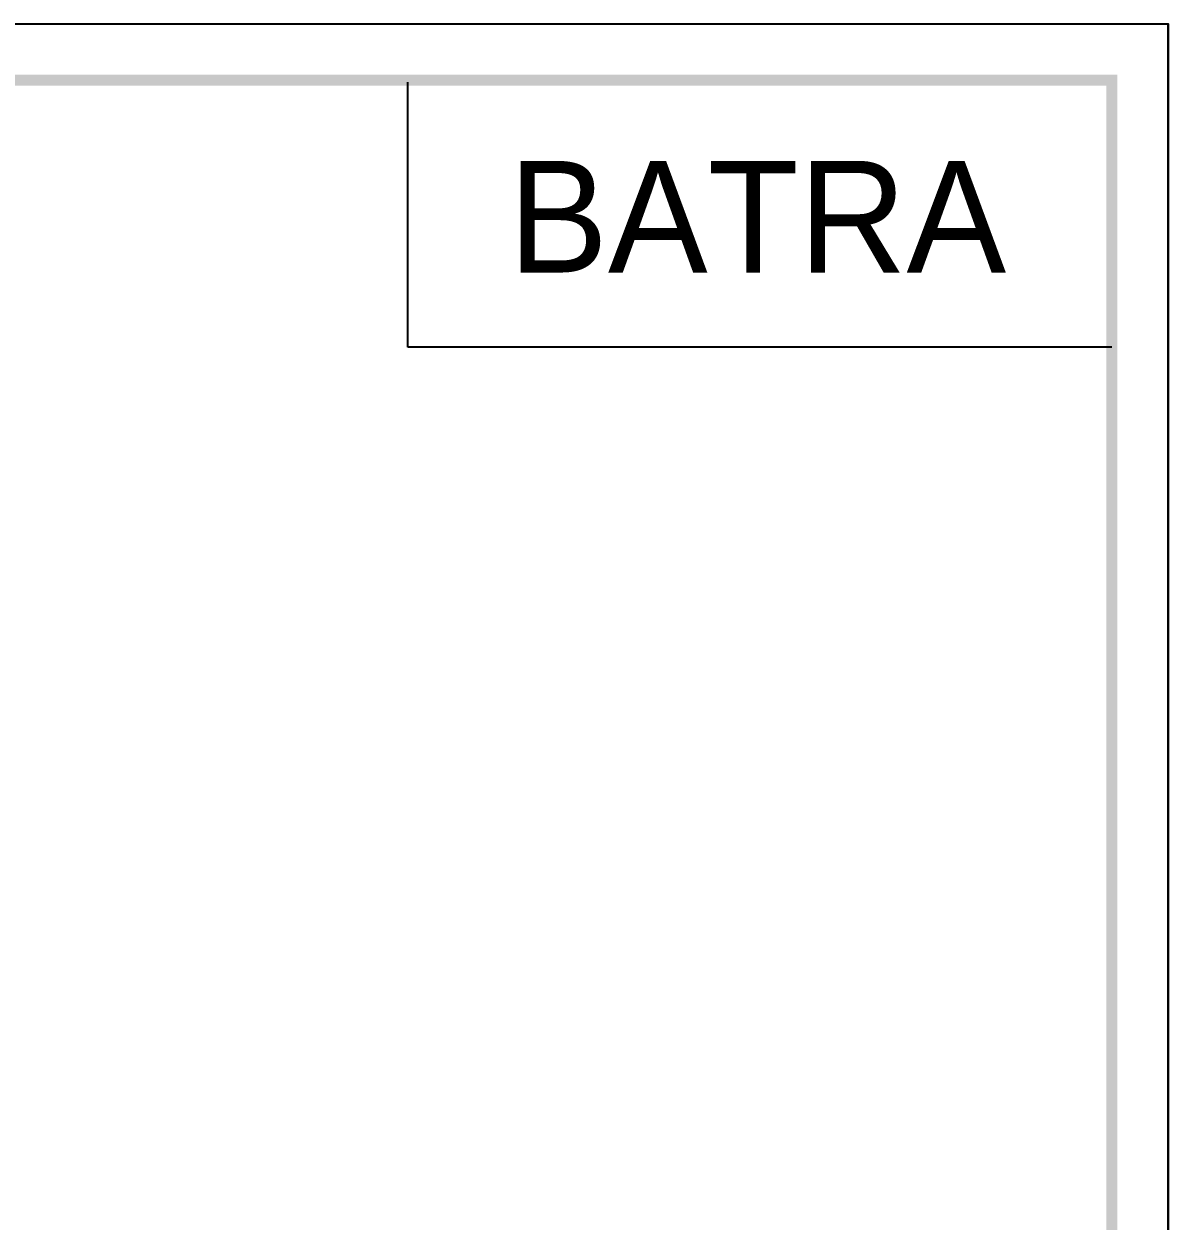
# Model space of a CAD drawing. Header units: millimetres. Extents: x 2282 to 3312, y -216 to 510.
# Drawn here: x 3036.7 to 3312.3, y 221.3 to 509.6 of the extents above; entities that cross this region are included whole.
import ezdxf

# ---------------------------------------------------------------- set-up
doc = ezdxf.new("R2010")
doc.units = ezdxf.units.MM
doc.styles.add('Daelim Dimension', font='')
doc.styles.get('Daelim Dimension').set_extended_font_data('나눔고딕')

msp = doc.modelspace()

# ---------------------------------------------------------------- linework, layer by layer
at = {"color": 5, "ltscale": 0.5}
msp.add_line((3129.24, 431.74), (3129.24, 495.58), dxfattribs=at)
at = {"color": 5, "ltscale": 40}
msp.add_line((3298.74, 431.74), (3129.24, 431.74), dxfattribs=at)
at = {"color": 2}
msp.add_lwpolyline([(2281.57, 509.62), (3312.29, 509.62), (3312.29, -216.4), (2281.57, -216.4)], close=True, dxfattribs=at)
at = {"ltscale": 0.5}
msp.add_lwpolyline([(2281.57, 509.62), (3312.29, 509.62), (3312.29, -216.4), (2281.57, -216.4)], close=True, dxfattribs=at)
at = {"color": 2}
msp.add_lwpolyline([(3312.29, -216.4), (3312.29, 509.62)], dxfattribs=at)
at = {"color": 5, "ltscale": 40}
for points in [[(2295.12, 497.39), (2295.12, 494.75), (3298.74, 497.39), (3298.74, 494.75)], [(3300.06, 497.39), (3297.42, 497.39), (3300.06, -191.94), (3297.42, -189.3)], [(3300.06, 497.39), (3297.42, 497.39), (3300.06, -191.94), (3297.42, -189.3)]]:
    msp.add_trace(points, dxfattribs=at)

# ---------------------------------------------------------------- texts
at = {"ltscale": 0.5, "insert": (3153.45, 476.63), "char_height": 26.88, "width": 49.3746, "attachment_point": 1, "style": 'Daelim Dimension'}
msp.add_mtext('BATRA', dxfattribs=at)

doc.saveas('drawing.dxf')
